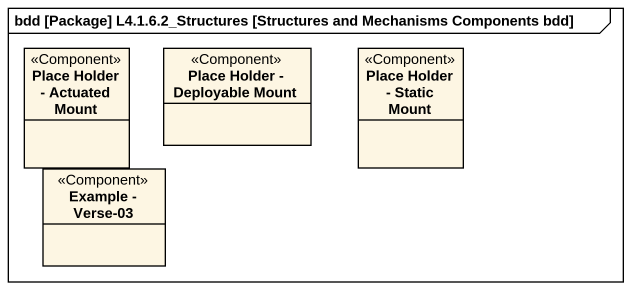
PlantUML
@startuml
mainframe bdd [Package] L4.1.6.2_Structures [Structures and Mechanisms Components bdd]
hide circle
hide empty members
class "Place Holder - Actuated Mount" as Place_Holder_Actuated_Mount <<Component>>
class "Place Holder - Deployable Mount" as Place_Holder_Deployable <<Component>>
class "Place Holder - Static Mount" as Place_Holder_Static_Mount <<Component>>
class "Example - Verse-03" as Example_Verse_03 <<Component>>
@enduml
